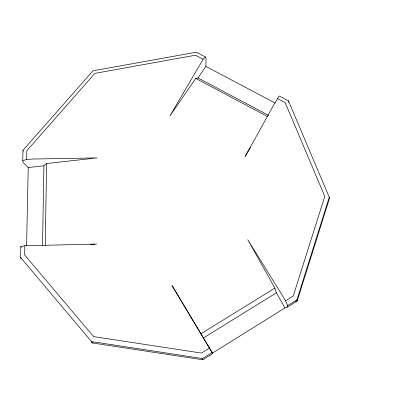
<?xml version="1.0" encoding="UTF-8"?>
<svg xmlns="http://www.w3.org/2000/svg" width="412" height="412" viewBox="0 0 412 412"><rect width="100%" height="100%" fill="white"/><g stroke="black" fill="none" stroke-linecap="round" stroke-linejoin="round"><path stroke-width="0.62" d="M42.549 245.161L43.904 165.83L46.597 163.513L97.088 157.914L33.511 159.017L26.667 159.454L22.748 160.742L23.098 162.457L28.222 167.555L26.595 245.645M45.258 245.145L46.597 163.513M24.828 245.763L24.638 254.925L93.586 336.594L201.463 353.069L209.471 348.089L172.051 285.531L212.721 353.625L202.797 359.805L91.83 342.866L91.5 341.584L20.6 257.479L20.842 246.51L24.828 245.763L96.717 244.064M26.667 159.454L26.852 150.704L94.873 73.372L195.494 55.208L203.142 59.256L205.475 57.026L196.328 52.195L92.952 70.828L22.979 150.272L22.748 160.742M203.142 59.256L169.77 116.143L195.746 78.424L197.976 77.909L205.876 66.404L206.041 58.55L205.475 57.026M287.535 307.028L287.664 305.539L285.495 300.842L281.787 294.549L247.751 239.671L274.902 288.086L276.431 292.788L284.95 307.965L287.535 307.028L297.155 301.038L329.425 198.558L329.25 197.245L288.482 100.889L279.202 95.981L274.33 103.912L245.125 156.483L250.316 147.717M295.522 301.672L297.155 301.038L296.954 299.756L329.25 197.245M91.5 341.584L202.534 358.538L212.123 352.569L209.471 348.089M287.664 305.539L296.954 299.756M212.345 353.177L284.95 307.965M285.495 300.842L293.262 296.017L324.769 196.4L285.181 102.629L277.42 98.525M200.85 333.838L274.902 288.086M203.317 338.041L276.431 292.788M28.222 167.555L43.904 165.83M90.362 244.517L94.811 244.198M91.83 342.866L93.071 342.815M205.876 66.404L275.144 103.057M197.976 77.909L268.609 115.386M195.746 78.424L267.337 116.421M212.123 352.569L212.721 353.625M20.842 246.51L21.218 247.432M20.6 257.479L20.966 258.788M22.979 150.272L23.221 151.163M202.534 358.538L202.797 359.805M288.482 100.889L288.678 102.228"/></g></svg>
